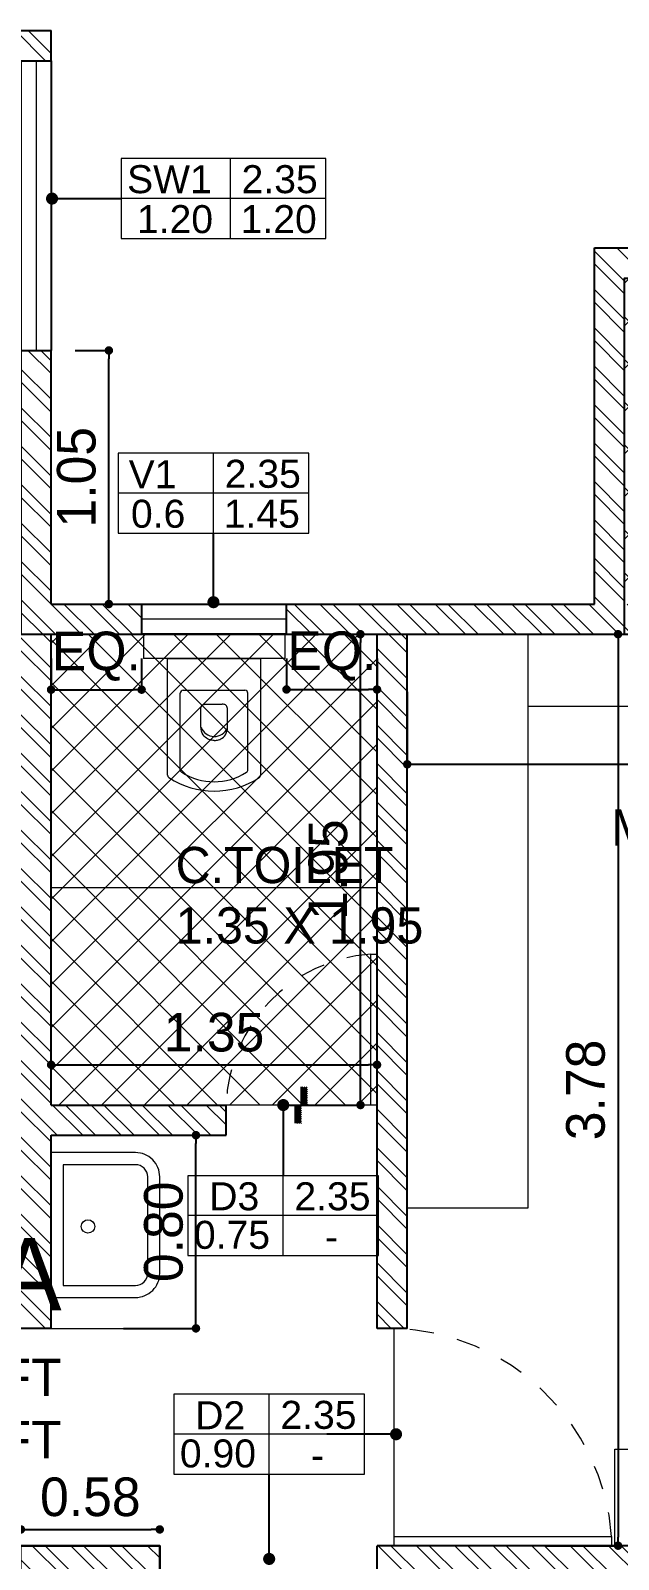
# Model space of a CAD drawing. Header units: metres. Extents: x 494 to 1845, y -666 to 1061.
# Drawn here: x 1822.23 to 1824.66, y 297.03 to 303.36 of the extents above; entities that cross this region are included whole.
import ezdxf

# ---------------------------------------------------------------- set-up
doc = ezdxf.new("R2010")
doc.units = ezdxf.units.M
doc.header["$MEASUREMENT"] = 0
doc.linetypes.add('1', pattern=[0])
doc.linetypes.add('DASHED2', pattern=[0.375, 0.25, -0.125])
doc.layers.get('Defpoints').update_dxf_attribs({"color": 12})
for name, color, linetype in [('A-AREA', 1, 'Continuous'), ('TILE DROP', 180, '1'), ('VDA-TEXT', 250, '1'), ('VDA-WALL BELOW', 8, 'Continuous')]:
    doc.layers.add(name, color=color, linetype=linetype)
for name, color, linetype, lineweight in [('A-Wall Hatch', 8, 'Continuous', 9), ('DIMENSION', 8, 'Continuous', 5), ('VDA-DOOR', 23, 'Continuous', 5), ('VDA-DW TAGS', 4, 'Continuous', 9), ('VDA-FURNITURE', 8, 'Continuous', 13), ('VDA-HATCH', 8, 'Continuous', 9), ('VDA-PLUMBING', 8, 'Continuous', 13), ('VDA-WALL', 250, 'Continuous', 25), ('VDA-WINDOW', 5, 'Continuous', 9)]:
    doc.layers.add(name, color=color, linetype=linetype, lineweight=lineweight)
doc.styles.add('arial', font='arial.ttf', dxfattribs={"height": 0.3})
doc.styles.add('RS', font='GOTHIC.TTF')
doc.styles.get("Standard").update_dxf_attribs({"font": 'arial.ttf'})
doc.dimstyles.new('SMALL-1', dxfattribs={"dimtxt": 0.16, "dimasz": 0.035, "dimexe": 0, "dimexo": 0.1, "dimgap": 0.05, "dimtad": 1, "dimzin": 0, "dimdsep": 46, "dimtxsty": 'RS', "dimblk": 'DOT', "dimcen": 2.5, "dimclrd": 256, "dimclre": 256, "dimclrt": 5, "dimadec": 0, "dimazin": 0, "dimtfac": 1, "dimtdec": 3, "dimtofl": 0, "dimtmove": 0, "dimatfit": 3, "dimfxl": 0, "dimtolj": 1, "dimtzin": 0, "dimarcsym": 0})
pattern_1 = [(135, (-4e-16, 0.375), (-0.00441942, -0.00441942), [])]

# ---------------------------------------------------------------- blocks, each defined once
blk = doc.blocks.new('zw$FB86')
at = {"layer": 'VDA-FURNITURE'}
for points in [[(0, 0.45), (0, 0.1, 0.414214), (0.1, 0), (0.5, 0, 0.414214), (0.6, 0.1), (0.6, 0.45)], [(0.05, 0.4), (0.05, 0.1, 0.414214), (0.1, 0.05), (0.5, 0.05, 0.414214), (0.55, 0.1), (0.55, 0.4)]]:
    blk.add_lwpolyline(points, format="xyb", close=True, dxfattribs=at)
blk.add_circle((0.2942, 0.2973), 0.0278, dxfattribs=at)
blk = doc.blocks.new('zw$2702')
at = {"layer": 'VDA-FURNITURE'}
for p, q in [((0.55, 0), (0.55, 0.585)), ((0.65, 0.585), (0.55, 0.585)), ((0.65, 0), (0.65, 0.585)), ((0.0663, 0.485), (0.55, 0.485)), ((0.55, 0.485), (0.55, 0.1)), ((0.0885, 0.4325), (0.406, 0.4325)), ((0.418, 0.4205), (0.418, 0.1645)), ((0.2143, 0.3142), (0.2166, 0.3193)), ((0.2166, 0.3193), (0.2196, 0.3244)), ((0.2196, 0.3244), (0.2234, 0.3294)), ((0.2234, 0.3294), (0.2281, 0.334)), ((0.2281, 0.334), (0.2337, 0.3382)), ((0.2337, 0.3382), (0.2404, 0.3417)), ((0.2404, 0.3417), (0.2482, 0.3444)), ((0.2482, 0.3444), (0.2572, 0.3461)), ((0.2572, 0.3461), (0.2675, 0.3468)), ((0.2675, 0.3468), (0.278, 0.3468)), ((0.278, 0.3468), (0.2875, 0.3468)), ((0.2875, 0.3468), (0.2959, 0.3468)), ((0.2959, 0.3468), (0.3035, 0.3468)), ((0.3035, 0.3468), (0.3101, 0.3468)), ((0.3101, 0.3468), (0.3159, 0.3468)), ((0.3159, 0.3468), (0.3209, 0.3468)), ((0.3209, 0.3468), (0.3252, 0.3468)), ((0.3252, 0.3468), (0.3288, 0.3469)), ((0.3288, 0.3469), (0.3318, 0.3469)), ((0.3318, 0.3469), (0.3341, 0.3469)), ((0.3341, 0.3469), (0.336, 0.3469)), ((0.336, 0.3469), (0.3382, 0.3469)), ((0.3382, 0.3469), (0.3388, 0.3469)), ((0.3388, 0.3469), (0.3398, 0.3471)), ((0.3398, 0.3471), (0.3422, 0.3472)), ((0.3422, 0.3472), (0.3456, 0.347)), ((0.3456, 0.347), (0.3496, 0.346)), ((0.3496, 0.346), (0.3535, 0.3437)), ((0.3535, 0.3437), (0.3569, 0.3399)), ((0.3569, 0.3399), (0.3583, 0.3372)), ((0.3583, 0.3372), (0.3594, 0.3339)), ((0.3594, 0.3339), (0.3601, 0.3301)), ((0.3601, 0.3301), (0.3603, 0.3256)), ((0.3603, 0.3262), (0.3603, 0.2588)), ((0.2097, 0.2925), (0.2098, 0.2942)), ((0.2097, 0.2918), (0.2097, 0.2925)), ((0.2097, 0.2916), (0.2097, 0.291)), ((0.2097, 0.291), (0.2098, 0.2893)), ((0.2098, 0.2942), (0.21, 0.2969)), ((0.2098, 0.2893), (0.21, 0.2866)), ((0.21, 0.2969), (0.2105, 0.3004)), ((0.21, 0.2866), (0.2105, 0.2831)), ((0.2105, 0.3004), (0.2113, 0.3046)), ((0.2105, 0.2831), (0.2113, 0.2789)), ((0.2113, 0.3046), (0.2125, 0.3092)), ((0.2113, 0.2789), (0.2125, 0.2743)), ((0.2125, 0.3092), (0.2143, 0.3142)), ((0.2125, 0.2743), (0.2143, 0.2693)), ((0.2143, 0.2693), (0.2166, 0.2642)), ((0.2166, 0.2642), (0.2196, 0.2591)), ((0.2196, 0.2591), (0.2234, 0.2541)), ((0.2234, 0.2541), (0.2281, 0.2495)), ((0.3595, 0.2511), (0.3601, 0.2547)), ((0.3601, 0.2547), (0.3603, 0.2588)), ((0.2281, 0.2495), (0.2337, 0.2453)), ((0.2337, 0.2453), (0.2404, 0.2418)), ((0.2404, 0.2418), (0.2482, 0.2391)), ((0.2482, 0.2391), (0.2572, 0.2373)), ((0.2572, 0.2373), (0.2675, 0.2367)), ((0.2675, 0.2367), (0.278, 0.2367)), ((0.278, 0.2367), (0.2875, 0.2367)), ((0.2875, 0.2367), (0.296, 0.2367)), ((0.296, 0.2367), (0.3035, 0.2367)), ((0.3035, 0.2367), (0.3102, 0.2367)), ((0.3102, 0.2367), (0.3161, 0.2367)), ((0.3161, 0.2367), (0.3211, 0.2367)), ((0.3211, 0.2367), (0.3254, 0.2367)), ((0.3254, 0.2367), (0.3291, 0.2367)), ((0.3291, 0.2367), (0.3321, 0.2367)), ((0.3321, 0.2367), (0.3344, 0.2368)), ((0.3344, 0.2368), (0.3363, 0.2368)), ((0.3363, 0.2368), (0.3386, 0.2368)), ((0.3386, 0.2368), (0.3392, 0.2368)), ((0.3392, 0.2368), (0.3402, 0.2367)), ((0.3402, 0.2367), (0.3426, 0.2369)), ((0.3499, 0.239), (0.3537, 0.2415)), ((0.3537, 0.2415), (0.3571, 0.2455)), ((0.3571, 0.2455), (0.3584, 0.2481)), ((0.3584, 0.2481), (0.3595, 0.2511)), ((0.0885, 0.1525), (0.406, 0.1525)), ((0.55, 0.1), (0.0663, 0.1)), ((0.65, 0), (0.55, 0))]:
    blk.add_line(p, q, dxfattribs=at)
for centre, radius, start, end in [((0.3393, 0.2925), 0.3393, 146.53147, 213.46853), ((0.0663, 0.473), 0.012, 90, 146.53147), ((0.2879, 0.2925), 0.2489, 147.45679, 212.54321), ((0.0885, 0.4205), 0.012, 90, 150.49067), ((0.406, 0.4205), 0.012, 0, 90), ((0.285, 0.2913), 0.0588, 109.85833, 247.31919), ((0.3341, 0.2803), 0.0442, 281.08149, 290.92542), ((0.0885, 0.1645), 0.012, 209.50933, 270), ((0.406, 0.1645), 0.012, 270, 0), ((0.0663, 0.112), 0.012, 213.46853, 270)]:
    blk.add_arc(centre, radius, start, end, dxfattribs=at)
blk = doc.blocks.new('zw$F1DC')
at = {"layer": 'VDA-DOOR'}
for p, q in [((0, 0), (0, 0.9)), ((0, 0.038), (0.9, 0.038)), ((0, 0), (0.9, 0)), ((0.9, 0.038), (0.9, 0))]:
    blk.add_line(p, q, dxfattribs=at).dxf.unprotected_set("ltscale", 0)
at = {"layer": 'VDA-DOOR', "linetype": 'DASHED2', "ltscale": 0.3}
blk.add_arc((-0.0283, -0.0304), 0.9308, 4.21275, 88.25632, dxfattribs=at)
blk = doc.blocks.new('zw$AB1F')
at = {"layer": 'VDA-DOOR', "xscale": 1.111111111003124, "yscale": 1.111111111003124, "zscale": 1.111111111003124, "rotation": 90.00000000080222}
blk.add_blockref('zw$F1DC', (1, 0), dxfattribs=at)
blk = doc.blocks.new('_Dot')
at = {"color": 0, "linetype": 'ByBlock', "lineweight": -2}
blk.add_line((-0.5, 0), (-1, 0), dxfattribs=at)
at = {"color": 0, "linetype": 'ByBlock', "const_width": 0.5}
blk.add_lwpolyline([(-0.25, 0, 1), (0.25, 0, 1)], format="xyb", close=True, dxfattribs=at)
blk = doc.blocks.new('*D1124')
at = {"layer": 'Defpoints', "color": 0, "transparency": 16777216}
for p in [(-1.35, 4.05), (-1.1108, 4.05), (-1.35, 3)]:
    blk.add_point(p, dxfattribs=at)
at = {"layer": 'DIMENSION', "lineweight": -2, "transparency": 16777216}
for p, q in [((-1.25, 4.05), (-1.1108, 4.05)), ((-1.1108, 3.035), (-1.1108, 4.015)), ((-1.25, 3), (-1.1108, 3))]:
    blk.add_line(p, q, dxfattribs=at)
at = {"layer": 'DIMENSION', "lineweight": -2, "transparency": 16777216, "xscale": 0.035, "yscale": 0.035, "zscale": 0.035}
for p, rotation in [((-1.1108, 4.05), 90), ((-1.1108, 3), 270)]:
    blk.add_blockref('_Dot', p, dxfattribs=dict(at, rotation=rotation))
at = {"layer": 'DIMENSION', "color": 5, "transparency": 16777216, "insert": (-1.2448, 3.525), "char_height": 0.16, "attachment_point": 5, "rotation": 90, "style": 'RS'}
blk.add_mtext('\\A1;1.05', dxfattribs=at)
blk = doc.blocks.new('*D1131')
at = {"layer": 'Defpoints', "color": 0, "transparency": 16777216}
for p in [(-0.375, 2.875), (0, 2.875), (0, 2.646)]:
    blk.add_point(p, dxfattribs=at)
at = {"layer": 'DIMENSION', "lineweight": -2, "transparency": 16777216}
for p, q in [((-0.375, 2.775), (-0.375, 2.646)), ((0, 2.775), (0, 2.646)), ((-0.34, 2.646), (-0.035, 2.646))]:
    blk.add_line(p, q, dxfattribs=at)
at = {"layer": 'DIMENSION', "lineweight": -2, "transparency": 16777216, "xscale": 0.035, "yscale": 0.035, "zscale": 0.035, "rotation": 180}
blk.add_blockref('_Dot', (-0.375, 2.646), dxfattribs=at)
at = {"layer": 'DIMENSION', "lineweight": -2, "transparency": 16777216, "xscale": 0.035, "yscale": 0.035, "zscale": 0.035}
blk.add_blockref('_Dot', (0, 2.646), dxfattribs=at)
at = {"layer": 'DIMENSION', "color": 5, "transparency": 16777216, "insert": (-0.1875, 2.7843), "char_height": 0.16, "attachment_point": 5, "style": 'RS'}
blk.add_mtext('\\A1;EQ.', dxfattribs=at)
blk = doc.blocks.new('*D1132')
at = {"layer": 'Defpoints', "color": 0, "transparency": 16777216}
for p in [(-1.35, 2.875), (-0.975, 2.875), (-0.975, 2.6452)]:
    blk.add_point(p, dxfattribs=at)
at = {"layer": 'DIMENSION', "lineweight": -2, "transparency": 16777216}
for p, q in [((-1.35, 2.775), (-1.35, 2.6452)), ((-0.975, 2.775), (-0.975, 2.6452)), ((-1.315, 2.6452), (-1.01, 2.6452))]:
    blk.add_line(p, q, dxfattribs=at)
at = {"layer": 'DIMENSION', "lineweight": -2, "transparency": 16777216, "xscale": 0.035, "yscale": 0.035, "zscale": 0.035, "rotation": 180}
blk.add_blockref('_Dot', (-1.35, 2.6452), dxfattribs=at)
at = {"layer": 'DIMENSION', "lineweight": -2, "transparency": 16777216, "xscale": 0.035, "yscale": 0.035, "zscale": 0.035}
blk.add_blockref('_Dot', (-0.975, 2.6452), dxfattribs=at)
at = {"layer": 'DIMENSION', "color": 5, "transparency": 16777216, "insert": (-1.1625, 2.7836), "char_height": 0.16, "attachment_point": 5, "style": 'RS'}
blk.add_mtext('\\A1;EQ.', dxfattribs=at)
blk = doc.blocks.new('*D1133')
at = {"layer": 'Defpoints', "color": 0, "transparency": 16777216}
for p in [(-1.35, 2.875), (-0.0687, 2.875), (-1.35, 0.925)]:
    blk.add_point(p, dxfattribs=at)
at = {"layer": 'DIMENSION', "lineweight": -2, "transparency": 16777216}
for p, q in [((-0.3687, 2.875), (-0.0687, 2.875)), ((-0.0687, 0.96), (-0.0687, 2.84)), ((-0.3687, 0.925), (-0.0687, 0.925))]:
    blk.add_line(p, q, dxfattribs=at)
at = {"layer": 'DIMENSION', "lineweight": -2, "transparency": 16777216, "xscale": 0.035, "yscale": 0.035, "zscale": 0.035}
for p, rotation in [((-0.0687, 2.875), 90), ((-0.0687, 0.925), 270)]:
    blk.add_blockref('_Dot', p, dxfattribs=dict(at, rotation=rotation))
at = {"layer": 'DIMENSION', "color": 5, "transparency": 16777216, "insert": (-0.2027, 1.9), "char_height": 0.16, "attachment_point": 5, "rotation": 90, "style": 'RS'}
blk.add_mtext('\\A1;1.95', dxfattribs=at)
blk = doc.blocks.new('*D1134')
at = {"layer": 'Defpoints', "color": 0, "transparency": 16777216}
for p in [(0, 1.0917), (-1.35, 0.925), (0, 0.925)]:
    blk.add_point(p, dxfattribs=at)
at = {"layer": 'DIMENSION', "lineweight": -2, "transparency": 16777216}
for p, q in [((-1.35, 1.025), (-1.35, 1.0917)), ((-1.315, 1.0917), (-0.035, 1.0917)), ((0, 1.025), (0, 1.0917))]:
    blk.add_line(p, q, dxfattribs=at)
at = {"layer": 'DIMENSION', "lineweight": -2, "transparency": 16777216, "xscale": 0.035, "yscale": 0.035, "zscale": 0.035, "rotation": 180}
blk.add_blockref('_Dot', (-1.35, 1.0917), dxfattribs=at)
at = {"layer": 'DIMENSION', "lineweight": -2, "transparency": 16777216, "xscale": 0.035, "yscale": 0.035, "zscale": 0.035}
blk.add_blockref('_Dot', (0, 1.0917), dxfattribs=at)
at = {"layer": 'DIMENSION', "color": 5, "transparency": 16777216, "insert": (-0.675, 1.2257), "char_height": 0.16, "attachment_point": 5, "style": 'RS'}
blk.add_mtext('\\A1;1.35', dxfattribs=at)
blk = doc.blocks.new('*D1135')
at = {"layer": 'Defpoints', "color": 0, "transparency": 16777216}
for p in [(-1.35, 0.8), (-0.75, 0.8), (-1.35, 0)]:
    blk.add_point(p, dxfattribs=at)
at = {"layer": 'DIMENSION', "lineweight": -2, "transparency": 16777216}
for p, q in [((-1.05, 0.8), (-0.75, 0.8)), ((-0.75, 0.035), (-0.75, 0.765)), ((-1.05, 0), (-0.75, 0))]:
    blk.add_line(p, q, dxfattribs=at)
at = {"layer": 'DIMENSION', "lineweight": -2, "transparency": 16777216, "xscale": 0.035, "yscale": 0.035, "zscale": 0.035}
for p, rotation in [((-0.75, 0.8), 90), ((-0.75, 0), 270)]:
    blk.add_blockref('_Dot', p, dxfattribs=dict(at, rotation=rotation))
at = {"layer": 'DIMENSION', "color": 5, "transparency": 16777216, "insert": (-0.884, 0.4), "char_height": 0.16, "attachment_point": 5, "rotation": 90, "style": 'RS'}
blk.add_mtext('\\A1;0.80', dxfattribs=at)
blk = doc.blocks.new('*D1142')
at = {"layer": 'Defpoints', "color": 0, "transparency": 16777216}
for p in [(-0.9, -0.8328), (-1.475, -0.9), (-0.9, -0.9)]:
    blk.add_point(p, dxfattribs=at)
at = {"layer": 'DIMENSION', "lineweight": -2, "transparency": 16777216}
for p, q in [((-1.475, -0.8328), (-1.475, -0.8328)), ((-1.44, -0.8328), (-0.935, -0.8328)), ((-0.9, -0.8328), (-0.9, -0.8328))]:
    blk.add_line(p, q, dxfattribs=at)
at = {"layer": 'DIMENSION', "lineweight": -2, "transparency": 16777216, "xscale": 0.035, "yscale": 0.035, "zscale": 0.035, "rotation": 180}
blk.add_blockref('_Dot', (-1.475, -0.8328), dxfattribs=at)
at = {"layer": 'DIMENSION', "lineweight": -2, "transparency": 16777216, "xscale": 0.035, "yscale": 0.035, "zscale": 0.035}
blk.add_blockref('_Dot', (-0.9, -0.8328), dxfattribs=at)
at = {"layer": 'DIMENSION', "color": 5, "transparency": 16777216, "insert": (-1.1875, -0.6987), "char_height": 0.16, "attachment_point": 5, "style": 'RS'}
blk.add_mtext('\\A1;0.58', dxfattribs=at)
blk = doc.blocks.new('*D1151')
at = {"layer": 'Defpoints', "color": 0, "transparency": 16777216}
for p in [(0.125, 2.875), (3.425, 2.875), (3.425, 2.3362)]:
    blk.add_point(p, dxfattribs=at)
at = {"layer": 'DIMENSION', "lineweight": -2, "transparency": 16777216}
for p, q in [((0.125, 2.6362), (0.125, 2.3362)), ((3.425, 2.6362), (3.425, 2.3362)), ((0.16, 2.3362), (3.39, 2.3362))]:
    blk.add_line(p, q, dxfattribs=at)
at = {"layer": 'DIMENSION', "lineweight": -2, "transparency": 16777216, "xscale": 0.035, "yscale": 0.035, "zscale": 0.035, "rotation": 180}
blk.add_blockref('_Dot', (0.125, 2.3362), dxfattribs=at)
at = {"layer": 'DIMENSION', "lineweight": -2, "transparency": 16777216, "xscale": 0.035, "yscale": 0.035, "zscale": 0.035}
blk.add_blockref('_Dot', (3.425, 2.3362), dxfattribs=at)
at = {"layer": 'DIMENSION', "color": 5, "transparency": 16777216, "insert": (1.775, 2.4702), "char_height": 0.16, "attachment_point": 5, "style": 'RS'}
blk.add_mtext('\\A1;3.30', dxfattribs=at)
blk = doc.blocks.new('*D1152')
at = {"layer": 'Defpoints', "color": 0, "transparency": 16777216}
for p in [(0.125, 2.875), (0.125, -0.9), (0.9982, -0.9)]:
    blk.add_point(p, dxfattribs=at)
at = {"layer": 'DIMENSION', "lineweight": -2, "transparency": 16777216}
for p, q in [((0.6982, 2.875), (0.9982, 2.875)), ((0.9982, 2.84), (0.9982, -0.865)), ((0.6982, -0.9), (0.9982, -0.9))]:
    blk.add_line(p, q, dxfattribs=at)
at = {"layer": 'DIMENSION', "lineweight": -2, "transparency": 16777216, "xscale": 0.035, "yscale": 0.035, "zscale": 0.035}
for p, rotation in [((0.9982, 2.875), 90), ((0.9982, -0.9), 270)]:
    blk.add_blockref('_Dot', p, dxfattribs=dict(at, rotation=rotation))
at = {"layer": 'DIMENSION', "color": 5, "transparency": 16777216, "insert": (0.8642, 0.9875), "char_height": 0.16, "attachment_point": 5, "rotation": 90, "style": 'RS'}
blk.add_mtext('\\A1;3.78', dxfattribs=at)
blk = doc.blocks.new('SW1 F')
at = {"layer": 'VDA-DW TAGS'}
for p, q in [((1527.3697, 323.1432), (1527.3697, 323.474)), ((1527.7645, 323.3086), (1526.9172, 323.3086))]:
    blk.add_line(p, q, dxfattribs=at)
blk.add_lwpolyline([(1527.7645, 323.474), (1526.9172, 323.474), (1526.9172, 323.1432), (1527.7645, 323.1432)], close=True, dxfattribs=at)
at = {"layer": 'VDA-DW TAGS', "char_height": 0.11598, "attachment_point": 8, "style": 'arial'}
for s, insert, width in [('SW1', (1527.1174, 323.3293), 0.282293), ('2.35', (1527.5739, 323.3293), 0.282293), ('1.20', (1527.1405, 323.1638), 0.27584), ('1.20', (1527.57, 323.1638), 0.366174)]:
    blk.add_mtext(s, dxfattribs=dict(at, insert=insert, width=width))
blk = doc.blocks.new('V1')
at = {"layer": 'VDA-DW TAGS'}
for p, q in [((1525.346, 322.8255), (1525.346, 323.1564)), ((1525.7407, 322.9909), (1524.951, 322.9909))]:
    blk.add_line(p, q, dxfattribs=at)
blk.add_lwpolyline([(1525.7407, 323.1564), (1524.951, 323.1564), (1524.951, 322.8255), (1525.7407, 322.8255)], close=True, dxfattribs=at)
at = {"layer": 'VDA-DW TAGS', "char_height": 0.11598, "attachment_point": 8, "style": 'arial'}
for s, insert, width in [('V1', (1525.0936, 323.0116), 0.282293), ('2.35', (1525.5501, 323.0116), 0.282293), ('0.6', (1525.1168, 322.8462), 0.27584), ('1.45', (1525.5462, 322.8462), 0.366174)]:
    blk.add_mtext(s, dxfattribs=dict(at, insert=insert, width=width))
blk = doc.blocks.new('D2 F')
at = {"layer": 'VDA-DW TAGS'}
for p, q in [((1526.932, 317.9785), (1526.932, 318.3094)), ((1527.3267, 318.144), (1526.537, 318.144))]:
    blk.add_line(p, q, dxfattribs=at)
blk.add_lwpolyline([(1527.3267, 318.3094), (1526.537, 318.3094), (1526.537, 317.9785), (1527.3267, 317.9785)], close=True, dxfattribs=at)
at = {"layer": 'VDA-DW TAGS', "attachment_point": 8, "style": 'arial'}
for s, insert, char_height, width in [('D2', (1526.7293, 318.1646), 0.11598, 0.282293), ('2.35', (1527.1361, 318.1646), 0.11598, 0.282293), ('0.90', (1526.7198, 318.0048), 0.11598, 0.27584), ('-', (1527.1322, 317.9992), 0.116, 0.366174)]:
    blk.add_mtext(s, dxfattribs=dict(at, insert=insert, char_height=char_height, width=width))
blk = doc.blocks.new('D3 F')
at = {"layer": 'VDA-DW TAGS'}
for p, q in [((1526.9357, 319.9002), (1526.9357, 320.2311)), ((1527.3304, 320.0657), (1526.5407, 320.0657))]:
    blk.add_line(p, q, dxfattribs=at)
blk.add_lwpolyline([(1527.3304, 320.2311), (1526.5407, 320.2311), (1526.5407, 319.9002), (1527.3304, 319.9002)], close=True, dxfattribs=at)
at = {"layer": 'VDA-DW TAGS', "attachment_point": 8, "style": 'arial'}
for s, insert, char_height, width in [('D3', (1526.733, 320.0863), 0.11598, 0.282293), ('2.35', (1527.1398, 320.0863), 0.11598, 0.282293), ('0.75', (1526.7235, 319.9266), 0.11598, 0.27584), ('-', (1527.1359, 319.9209), 0.116, 0.366174)]:
    blk.add_mtext(s, dxfattribs=dict(at, insert=insert, char_height=char_height, width=width))
blk = doc.blocks.new('TT-level diff-flat-14')
at = {"layer": 'TILE DROP'}
h = blk.add_hatch(dxfattribs=at)
h.set_pattern_fill('ANSI31', color=256, scale=0.05, angle=90, style=0)
h.set_pattern_definition(pattern_1)
h.paths.add_polyline_path([(-0.075, 0.025), (-0.075, 0), (0, 0), (0, 0.025)])
h = blk.add_hatch(dxfattribs=at)
h.set_pattern_fill('ANSI31', color=256, scale=0.05, angle=90, style=0)
h.set_pattern_definition(pattern_1)
h.paths.add_polyline_path([(0, 0), (0, -0.025), (0.075, -0.025), (0.075, 0)])
for points in [[(0, 0), (-0.075, 0)], [(0.075, -0.025), (0, -0.025), (0, 0), (-0.075, 0)]]:
    blk.add_lwpolyline(points, dxfattribs=at)
blk = doc.blocks.new('SDFDSFD')
at = {"layer": 'A-Wall Hatch', "ltscale": 0.1}
h = blk.add_hatch(dxfattribs=at)
h.set_pattern_fill('ANSI32', color=256, scale=0.3, angle=270)
h.set_pattern_definition([(315, (-5.7694, -2.32693), (0.0795495, 0.0795495), []), (315, (-5.7694, -2.37996), (0.0795495, 0.0795495), [])])
h.paths.add_polyline_path([(-3.575, 2.575), (-5.245, 2.575), (-5.245, 5.25), (-1.35, 5.25), (-1.35, 5.375), (-6.845, 5.375), (-6.845, 5.25), (-5.37, 5.25), (-5.37, 4.05), (-5.72, 4.05), (-5.72, 3.925), (-5.37, 3.925), (-5.37, 2.575), (-5.72, 2.575), (-5.72, 2.45), (-3.575, 2.45)])
h.paths.add_polyline_path([(-7.72, -2.95), (-7.72, -0.9), (-6.845, -0.9), (-6.845, 4.05), (-6.72, 4.05), (-6.72, -0.9), (-6.45, -0.9), (-6.45, -1.025), (-7.595, -1.025), (-7.595, -2.95)])
h.paths.add_polyline_path([(-2.375, -0.9), (-4.65, -0.9), (-4.65, -4.5), (-4.525, -4.5), (-4.525, -1.025), (-2.375, -1.025)])
h.paths.add_polyline_path([(-0.975, 2.9999), (-0.9809, 2.9999), (-1.35, 3), (-1.35, 4.05), (-1.475, 4.05), (-1.475, 3), (-2.375, 3), (-2.375, 2.45), (-2.25, 2.45), (-2.25, 2.875), (-1.475, 2.875), (-1.475, 0), (-1.35, 0), (-1.35, 0.8), (-0.625, 0.8), (-0.625, 0.925), (-1.35, 0.925), (-1.35, 2.875), (-0.975, 2.875)])
h.paths.add_polyline_path([(2.675, 3), (1.025, 3), (1.025, 4.35), (1.975, 4.35), (1.975, 4.4749), (0.9, 4.475), (0.9, 3), (-0.375, 3), (-0.375, 2.875), (2.675, 2.875)])
h.paths.add_polyline_path([(-0.625, -1.925), (-1.35, -1.925), (-1.35, -1.025), (-0.9, -1.025), (-0.9, -0.9), (-1.475, -0.9), (-1.475, -4.5), (-0.975, -4.5), (-0.975, -4.3751), (-0.9809, -4.3751), (-1.35, -4.375), (-1.35, -2.05), (-0.625, -2.05)])
h.paths.add_polyline_path([(3.55, 4.475), (2.575, 4.475), (2.575, 4.35), (3.425, 4.35), (3.425, 3), (3.55, 3)])
h.paths.add_polyline_path([(0.125, -1.925), (0, -1.925), (0, -4.375), (-0.375, -4.375), (-0.375, -4.5), (0.125, -4.5)])
h.paths.add_polyline_path([(0.125, 2.875), (0, 2.875), (0, 0), (0.125, 0)])
h.paths.add_polyline_path([(4.875, 3), (3.55, 3), (3.55, 2.875), (4.875, 2.875)])
h.paths.add_polyline_path([(3.55, 3), (3.425, 3), (3.425, 2.875), (3.55, 2.875)])
h.paths.add_polyline_path([(3.55, 0.1125), (3.425, 0.1125), (3.425, -0.9), (0, -0.9), (0, -1.025), (3.425, -1.025), (3.425, -4.5), (3.55, -4.5), (3.55, -1.025), (4.875, -1.025), (4.875, -0.9), (3.55, -0.9)])
h.paths.add_polyline_path([(3.425, 1.9125), (3.55, 1.9125), (3.55, 2.875), (3.425, 2.875)])
at = {"layer": 'VDA-HATCH'}
h = blk.add_hatch(dxfattribs=at)
h.set_pattern_fill('ANSI37', color=43)
h.set_pattern_definition([(45, (-42536.25676, 14913.54795), (-0.08838834765, 0.08838834765), []), (135, (-42536.25676, 14913.54795), (-0.08838834765, -0.08838834765), [])])
h.paths.add_polyline_path([(1.025, 3), (3.425, 3), (3.425, 4.35), (1.025, 4.35)])
h.paths.add_polyline_path([(-1.35, -2.05), (0, -2.05), (0, -4.3751), (-1.35, -4.3751)])
h.paths.add_polyline_path([(0, 2.875), (-1.35, 2.875), (-1.35, 0.925), (0, 0.925)])
blk.add_lwpolyline([(-1.475, -0.9), (-0.9, -0.9), (-0.9, -1.025), (-1.35, -1.025), (-1.35, -1.925), (-0.625, -1.925), (-0.625, -2.05), (-1.35, -2.05), (-1.35, -4.375), (-0.975, -4.375), (-0.975, -4.5), (-1.475, -4.5), (-1.475, -0.9)])
at = {"layer": 'A-AREA'}
blk.add_lwpolyline([(-1.475, 5.25), (-1.475, 2.875), (1.025, 2.875), (1.025, 4.35), (3.425, 4.35), (3.425, 2.875), (4.75, 2.875), (4.75, -0.9), (3.4251, -0.9), (3.425, -4.375), (-4.525, -4.375), (-4.525, -2.825), (-7.595, -2.825), (-7.595, -1.025), (-6.72, -1.025)], dxfattribs=at)
at = {"layer": 'VDA-FURNITURE', "extrusion": (4.36827e-06, 5.81046e-06, 1)}
for p, q in [((0.625, 2.875), (0.625, 0.4984)), ((2.675, 2.575), (0.625, 2.575))]:
    blk.add_line(p, q, dxfattribs=at)
at = {"layer": 'VDA-FURNITURE'}
for p, q in [((0, 1.825), (-1.35, 1.825)), ((-0.75, 0.8), (-0.75, 0)), ((0.625, 0.4984), (0.125, 0.4984)), ((-1.35, 0), (-0.75, 0))]:
    blk.add_line(p, q, dxfattribs=at)
at = {"layer": 'VDA-FURNITURE', "extrusion": (4.36827e-06, 5.81046e-06, 1), "elevation": 0}
blk.add_lwpolyline([(1.4251, -0.5), (1.4251, -0.9), (0.9851, -0.9), (0.9851, -0.5)], close=True, dxfattribs=at)
at = {"layer": 'VDA-WALL'}
for p, q in [((-6.845, 5.375), (-1.35, 5.375)), ((-1.35, 5.25), (-1.35, 5.375)), ((-5.245, 5.25), (-1.35, 5.25)), ((0.9, 4.475), (1.975, 4.4749)), ((0.9, 3), (0.9, 4.475)), ((-1.475, 4.05), (-1.35, 4.05)), ((-1.35, 3), (-1.35, 4.05)), ((-1.35, 3), (-0.975, 3)), ((-0.975, 3), (-0.975, 2.875)), ((-0.375, 3), (0.9, 3)), ((-0.375, 2.875), (-0.375, 3)), ((-1.35, 2.875), (-0.975, 2.875)), ((-1.35, 0.925), (-1.35, 2.875)), ((-0.375, 2.875), (2.675, 2.875)), ((0, 0), (0, 2.875)), ((0.125, 0), (0.125, 2.875)), ((-1.35, 0.925), (-0.625, 0.925)), ((-0.625, 0.8), (-0.625, 0.925)), ((-1.35, 0), (-1.35, 0.8)), ((-1.35, 0.8), (-0.625, 0.8)), ((-1.35, 0), (-1.475, 0)), ((0.125, 0), (0, 0)), ((-0.9, -0.9), (-1.475, -0.9)), ((-0.9, -1.025), (-0.9, -0.9)), ((0, -1.025), (0, -0.9)), ((3.425, -0.9), (0, -0.9))]:
    blk.add_line(p, q, dxfattribs=at)
at = {"layer": 'VDA-WALL BELOW'}
for p, q in [((-1.35, 5.25), (-1.35, 4.05)), ((-0.9809, 2.9999), (-0.375, 2.9999)), ((-0.375, 2.875), (-0.975, 2.875))]:
    blk.add_line(p, q, dxfattribs=at)
at = {"layer": 'VDA-WINDOW'}
for p, q in [((-1.4125, 5.25), (-1.4125, 4.05)), ((-0.375, 2.9375), (-0.975, 2.9375))]:
    blk.add_line(p, q, dxfattribs=at)
at = {"rotation": 270.0000000000001}
blk.add_blockref('TT-level diff-flat-14', (-0.3125, 0.925, 0.0001), dxfattribs=at)
at = {"layer": 'VDA-DOOR', "extrusion": (-0.00030461, -0.000129473, 1), "xscale": 0.6249926852213519, "yscale": 0.6249926852213519, "zscale": 0.6249926852213519, "rotation": 359.9999977403969}
blk.add_blockref('zw$AB1F', (-0.625, 0.925, 0.0001), dxfattribs=at)
at = {"layer": 'VDA-DOOR', "extrusion": (-0.000129473, 0.00030461, 1), "xscale": 0.9000002890170378, "yscale": 0.9000002890170378, "zscale": 0.9000002890170378, "rotation": 270}
blk.add_blockref('zw$AB1F', (0.0714, 0, 0), dxfattribs=at)
at = {"layer": 'VDA-HATCH'}
for name, p in [('SW1 F', (-1527.9773, -318.6294)), ('V1', (-1526.0234, -319.5319)), ('D3 F', (-1527.3243, -319.5988, 0.0001)), ('D2 F', (-1527.3788, -318.5824))]:
    blk.add_blockref(name, p, dxfattribs=at)
at = {"layer": 'VDA-PLUMBING'}
for name, p, rotation in [('zw$2702', (-0.3825, 2.225), 89.9999997264684), ('zw$FB86', (-0.9, 0.128), 89.9999997262741)]:
    blk.add_blockref(name, p, dxfattribs=dict(at, rotation=rotation))
at = {"layer": 'VDA-TEXT', "extrusion": (4.36827e-06, 5.81046e-06, 1), "char_height": 0.15, "width": 1.314504061156185e-11, "text_direction": (1, 0, -4e-06), "style": 'arial'}
for s, insert, attachment_point in [('\\pi0.63661;{\\fCentury Gothic|b0|i0|c0|p34;M.BEDROOM  }\\P\\pi0.71268;{\\fCentury Gothic|b0|i0|c0|p34;3.30 X 3.775}', (2.2291, 1.7472), 9), ('{\\fCentury Gothic|b0|i0|c0|p34;C.TOILET  }\\P{\\fCentury Gothic|b0|i0|c0|p34;1.35 X 1.95}', (-0.8343, 1.994), 1)]:
    blk.add_mtext(s, dxfattribs=dict(at, insert=insert, attachment_point=attachment_point))
at = {"layer": 'VDA-TEXT', "color": 1, "extrusion": (4.36827e-06, 5.81046e-06, 1), "insert": (-1.3065, 0.3745), "char_height": 0.154743, "width": 3.915188, "attachment_point": 3, "text_direction": (1, 0, -4e-06)}
blk.add_mtext('\\pt10;{\\fCentury Gothic|b0|i0|c0|p34;\\H1.93869x;\\C5;3 BHK - A}\\P\\pt10;{\\fCentury Gothic|b0|i0|c0|p34;\\H1.00000x;CARPET:-  92.87 SQ.M/ 999.65 SQ.FT}\\P\\pt10;{\\fCentury Gothic|b0|i0|c0|p34;\\H1.00000x;SALEABLE :- 1379.52 SQ.FT }', dxfattribs=at)
at = {"layer": 'DIMENSION'}
for base, p1, p2, picture, middle in [((-1.1108, 4.05), (-1.35, 3), (-1.35, 4.05), '*D1124', (-1.2448, 3.525)), ((-0.0687, 2.875), (-1.35, 0.925), (-1.35, 2.875), '*D1133', (-0.2027, 1.9)), ((0.9981841268, -0.9), (0.125, 2.875), (0.125, -0.9), '*D1152', (0.8641596537, 0.9875))]:
    dim = blk.add_linear_dim(base=base, p1=p1, p2=p2, angle=90, dimstyle='SMALL-1', dxfattribs=at)
    dim.commit()
    dim.dimension.update_dxf_attribs({"geometry": picture, "text_midpoint": middle})
for base, p1, p2, picture, middle in [((-0.975, 2.6452), (-1.35, 2.875), (-0.975, 2.875), '*D1132', (-1.1625, 2.6452)), ((0, 2.646), (-0.375, 2.875), (0, 2.875), '*D1131', (-0.1875, 2.646))]:
    dim = blk.add_linear_dim(base=base, p1=p1, p2=p2, text='EQ.', dimstyle='SMALL-1', dxfattribs=at)
    dim.commit()
    dim.dimension.update_dxf_attribs({"geometry": picture, "text_midpoint": middle, "dimtype": 160})
for base, p1, p2, picture, middle in [((3.425, 2.3362), (0.125, 2.875), (3.425, 2.875), '*D1151', (1.775, 2.4702)), ((0, 1.0917), (-1.35, 0.925), (0, 0.925, 0.0002), '*D1134', (-0.675, 1.2257))]:
    dim = blk.add_linear_dim(base=base, p1=p1, p2=p2, dimstyle='SMALL-1', dxfattribs=at)
    dim.commit()
    dim.dimension.update_dxf_attribs({"geometry": picture, "text_midpoint": middle})
dim = blk.add_linear_dim(base=(-0.75, 0.8), p1=(-1.35, 0), p2=(-1.35, 0.8), angle=90, dimstyle='SMALL-1', dxfattribs=at)
dim.commit()
dim.dimension.update_dxf_attribs({"geometry": '*D1135', "text_midpoint": (-0.75, 0.4), "dimtype": 160})
dim = blk.add_linear_dim(base=(-0.9, -0.8327683612), p1=(-1.475, -0.9), p2=(-0.9, -0.9), dimstyle='SMALL-1', dxfattribs=at)
dim.commit()
dim.dimension.update_dxf_attribs({"geometry": '*D1142', "text_midpoint": (-1.1875, -0.8327683612), "dimtype": 160})
for points in [[(-1.3461, 4.6792), (-1.0601, 4.6792)], [(-0.6775, 3.0076), (-0.6775, 3.2936)], [(-0.3885, 0.925, 0.0001), (-0.3886, 0.6323, 0.0001)], [(0.0787, -0.4385), (-0.2073, -0.4385)], [(-0.4468, -0.9549), (-0.4468, -0.6039)]]:
    blk.add_leader(points, dimstyle='SMALL-1', override={"dimasz": 0.05, "dimclrd": 4, "dimldrblk": 'Dot'}, dxfattribs=at)

msp = doc.modelspace()

# ---------------------------------------------------------------- block references
msp.add_blockref('SDFDSFD', (1823.6624, 297.988))

doc.saveas('drawing.dxf')
